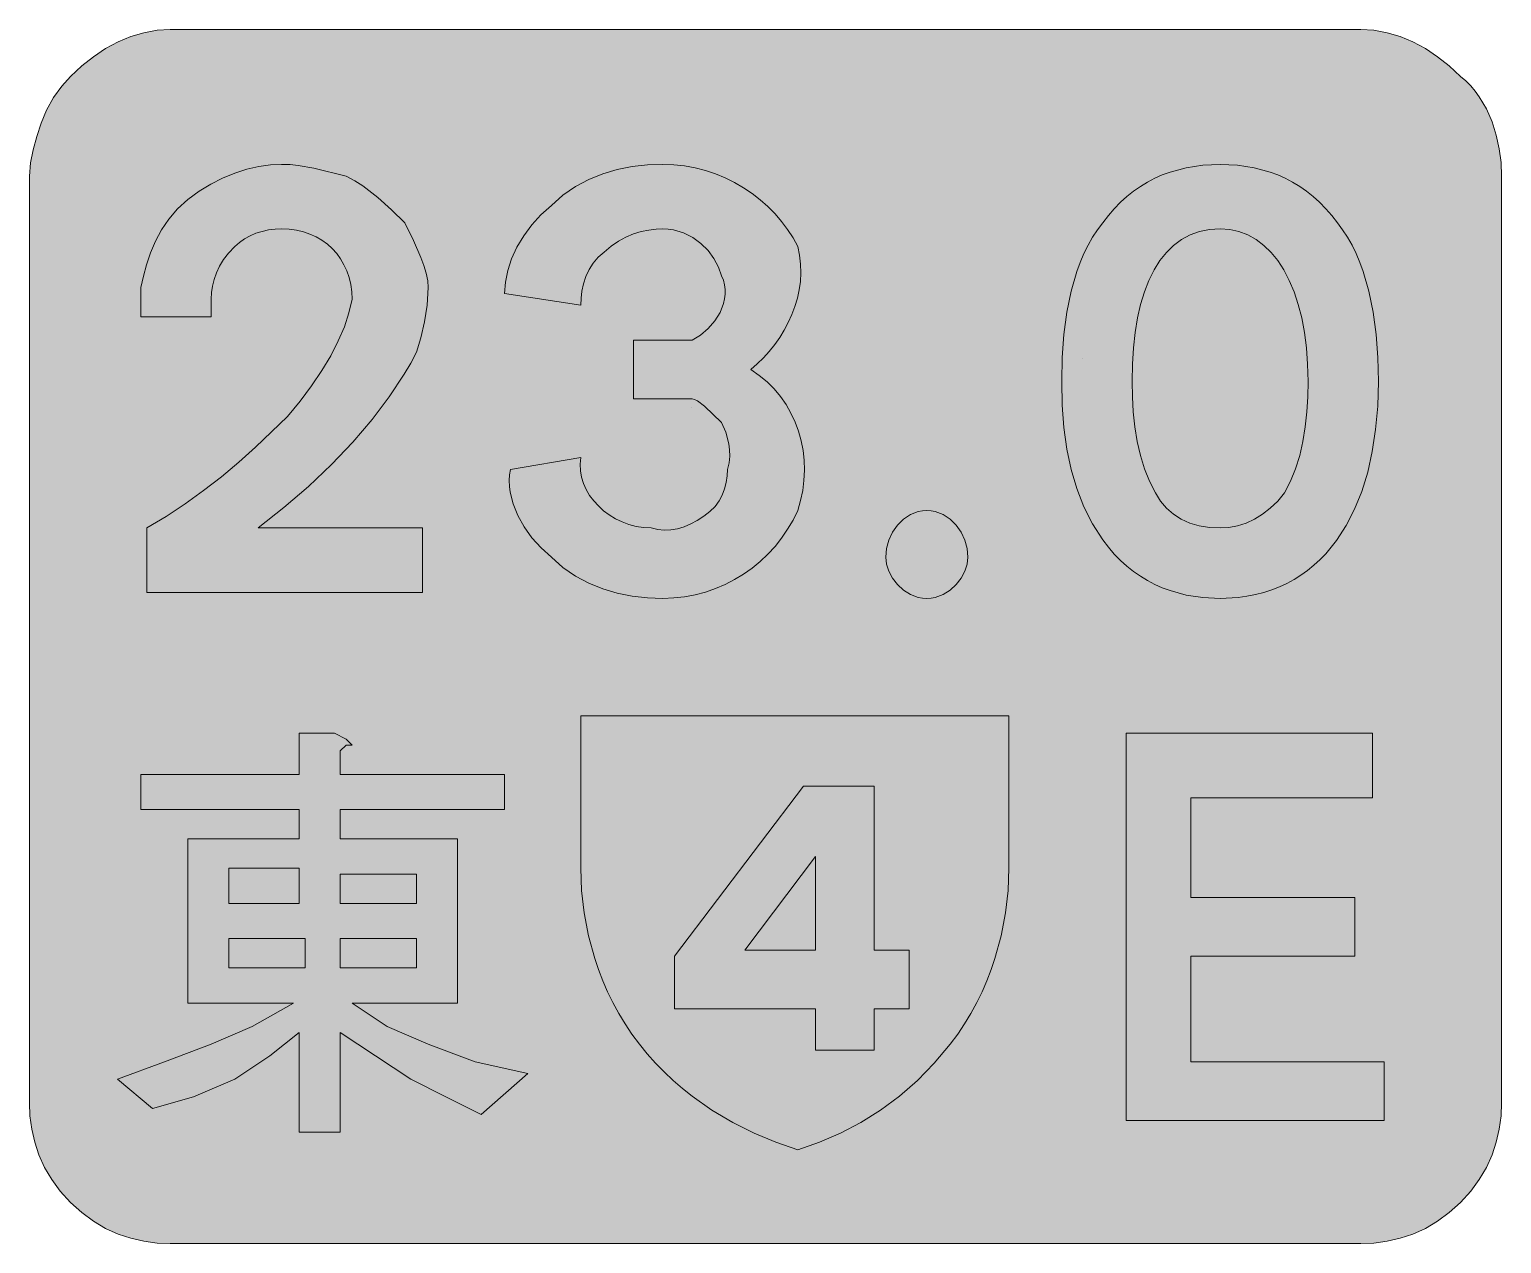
# Model space of a CAD drawing. Header units: metres. Extents: x 133 to 434, y 10 to 259.
import ezdxf

# ---------------------------------------------------------------- set-up
doc = ezdxf.new("R2010")
doc.units = ezdxf.units.M
for name, color, linetype, true_color in [('FILL_BLACK_000000', 7, 'Continuous', 0x000000), ('FILL_BLUE_0000FF', 7, 'Continuous', 0x0000ff), ('FILL_WHITE_FFFFFF', 7, 'Continuous', 0xffffff), ('FILL_YELLOW_FFFF00', 7, 'Continuous', 0xffff00), ('STROKE_WHITE_FFFFFF', 7, 'Continuous', 0xffffff)]:
    doc.layers.add(name, color=color, linetype=linetype, true_color=true_color)

msp = doc.modelspace()

# ---------------------------------------------------------------- hatches: boundary and pattern name
at = {"layer": 'FILL_BLACK_000000', "true_color": 0x000000}
h = msp.add_hatch(color=7, dxfattribs=at)
h.dxf.hatch_style = 1
h.paths.add_polyline_path([(313.05, 58.32), (305.85, 58.32), (305.85, 49.92), (293.85, 49.92), (293.85, 58.32), (265.05, 58.32), (265.05, 69.12), (291.45, 103.92), (305.85, 103.92), (305.85, 70.32), (313.05, 70.32), (313.05, 58.32)])
h.paths.add_polyline_path([(293.85, 70.32), (293.85, 89.52), (279.45, 70.32), (293.85, 70.32)], flags=16)
at = {"layer": 'FILL_BLUE_0000FF', "true_color": 0x0000ff}
h = msp.add_hatch(color=7, dxfattribs=at)
h.dxf.hatch_style = 1
h.paths.add_polyline_path([(405.45, 258.72), (408.15, 258.55), (410.83, 258.06), (413.49, 257.26), (416.1, 256.17), (418.66, 254.79), (421.14, 253.15), (423.55, 251.26), (425.85, 249.12), (426.93, 248.18), (427.93, 247.16), (428.85, 246.07), (429.69, 244.92), (431.14, 242.45), (432.3, 239.82), (433.17, 237.07), (433.78, 234.27), (434.14, 231.47), (434.25, 228.72), (434.25, 39.12), (434.14, 36.42), (433.78, 33.74), (433.17, 31.08), (432.3, 28.47), (431.14, 25.91), (429.69, 23.43), (427.93, 21.02), (425.85, 18.72), (423.55, 16.64), (421.14, 14.88), (418.66, 13.43), (416.1, 12.27), (413.49, 11.4), (410.83, 10.79), (408.15, 10.43), (405.45, 10.32), (161.85, 10.32), (159.15, 10.43), (156.47, 10.79), (153.81, 11.4), (151.2, 12.27), (148.64, 13.43), (146.16, 14.88), (143.75, 16.64), (141.45, 18.72), (139.37, 21.02), (137.61, 23.43), (136.16, 25.91), (135, 28.47), (134.13, 31.08), (133.52, 33.74), (133.16, 36.42), (133.05, 39.12), (133.05, 228.72), (133.26, 231.42), (133.8, 234.12), (134.57, 236.82), (135.45, 239.52), (136.56, 242.2), (138, 244.77), (139.67, 247.11), (141.45, 249.12), (143.75, 251.26), (146.16, 253.15), (148.64, 254.79), (151.2, 256.17), (153.81, 257.26), (156.47, 258.06), (159.15, 258.55), (161.85, 258.72), (405.45, 258.72)])
at = {"layer": 'FILL_WHITE_FFFFFF', "true_color": 0xffffff}
h = msp.add_hatch(color=7, dxfattribs=at)
h.dxf.hatch_style = 1
h.paths.add_polyline_path([(155.85, 199.92), (155.85, 205.92), (156.36, 208.22), (157.01, 210.59), (157.83, 212.99), (158.85, 215.37), (160.09, 217.7), (161.59, 219.93), (163.36, 222.01), (165.45, 223.92), (167.75, 225.61), (170.14, 227.07), (172.58, 228.31), (175.05, 229.32), (177.52, 230.11), (179.96, 230.67), (182.35, 231.01), (184.65, 231.12), (186.4, 231.07), (188.06, 230.91), (191.25, 230.37), (197.85, 228.72), (199.6, 227.77), (201.24, 226.71), (204.3, 224.37), (207.13, 221.8), (209.85, 219.12), (211.61, 215.54), (213.15, 212.07), (213.76, 210.41), (214.24, 208.83), (214.54, 207.32), (214.65, 205.92), (214.44, 202.34), (213.9, 198.87), (213.13, 195.63), (212.25, 192.72), (211.06, 190.46), (209.73, 188.17), (206.68, 183.55), (203.16, 178.9), (199.2, 174.27), (194.85, 169.69), (190.14, 165.21), (185.13, 160.88), (179.85, 156.72), (213.45, 156.72), (213.45, 143.52), (157.05, 143.52), (157.05, 156.72), (161.04, 159.08), (164.93, 161.63), (168.69, 164.36), (172.35, 167.22), (175.89, 170.2), (179.33, 173.26), (185.85, 179.52), (188.44, 182.67), (190.78, 185.8), (192.87, 188.91), (194.7, 191.97), (196.24, 194.98), (197.49, 197.91), (198.43, 200.77), (199.05, 203.52), (198.98, 205.07), (198.78, 206.55), (198.44, 207.97), (197.98, 209.31), (197.4, 210.58), (196.71, 211.77), (195.91, 212.87), (195, 213.87), (194, 214.78), (192.9, 215.58), (191.71, 216.27), (190.44, 216.85), (189.1, 217.31), (187.68, 217.65), (186.2, 217.85), (184.65, 217.92), (183.3, 217.86), (181.97, 217.69), (180.66, 217.41), (179.4, 217.02), (178.19, 216.51), (177.06, 215.89), (176, 215.16), (175.05, 214.32), (173.81, 212.97), (172.78, 211.62), (171.95, 210.27), (171.3, 208.92), (170.82, 207.57), (170.49, 206.22), (170.31, 204.87), (170.25, 203.52), (170.25, 199.92), (155.85, 199.92)])
h = msp.add_hatch(color=7, dxfattribs=at)
h.dxf.hatch_style = 1
h.paths.add_polyline_path([(256.65, 183.12), (256.65, 195.12), (266.25, 195.12), (267.45, 195.12), (268.65, 195.12), (270.38, 196.18), (271.95, 197.52), (273.29, 199.09), (274.35, 200.82), (275.07, 202.67), (275.29, 203.61), (275.4, 204.57), (275.4, 205.53), (275.28, 206.47), (275.03, 207.41), (274.65, 208.32), (274.04, 210.11), (273.11, 211.84), (271.91, 213.47), (270.45, 214.92), (268.77, 216.15), (266.89, 217.09), (264.84, 217.7), (263.76, 217.86), (262.65, 217.92), (261.25, 217.86), (259.76, 217.68), (258.22, 217.35), (256.65, 216.87), (255.08, 216.22), (253.54, 215.39), (252.05, 214.36), (250.65, 213.12), (249.41, 212.11), (248.38, 210.93), (247.55, 209.6), (246.9, 208.17), (246.42, 206.69), (246.09, 205.19), (245.91, 203.72), (245.85, 202.32), (230.25, 204.72), (230.42, 207.02), (230.91, 209.39), (231.71, 211.79), (232.8, 214.17), (234.18, 216.5), (235.82, 218.73), (237.71, 220.81), (239.85, 222.72), (242.21, 224.8), (244.76, 226.56), (247.49, 228.01), (250.35, 229.17), (253.33, 230.04), (256.39, 230.65), (259.5, 231.01), (262.65, 231.12), (264.88, 231.04), (267.08, 230.79), (269.24, 230.39), (271.35, 229.84), (273.4, 229.16), (275.39, 228.34), (277.31, 227.39), (279.15, 226.32), (280.91, 225.14), (282.57, 223.85), (284.14, 222.47), (285.6, 220.99), (286.95, 219.44), (288.18, 217.8), (289.28, 216.09), (290.25, 214.32), (290.62, 212.52), (290.82, 210.73), (290.87, 208.94), (290.78, 207.18), (290.54, 205.43), (290.17, 203.71), (289.67, 202.02), (289.05, 200.37), (288.32, 198.76), (287.48, 197.2), (286.55, 195.69), (285.53, 194.24), (284.42, 192.85), (283.23, 191.53), (281.97, 190.29), (280.65, 189.12), (282.38, 187.93), (283.97, 186.6), (285.41, 185.16), (286.71, 183.61), (287.86, 181.96), (288.86, 180.22), (289.7, 178.4), (290.4, 176.52), (290.94, 174.58), (291.33, 172.6), (291.55, 170.58), (291.62, 168.53), (291.52, 166.47), (291.26, 164.41), (290.84, 162.36), (290.25, 160.32), (289.28, 158.34), (288.18, 156.45), (286.95, 154.65), (285.6, 152.95), (284.14, 151.36), (282.57, 149.88), (280.91, 148.51), (279.15, 147.27), (277.31, 146.15), (275.39, 145.17), (273.4, 144.32), (271.35, 143.61), (269.24, 143.06), (267.08, 142.65), (264.88, 142.4), (262.65, 142.32), (259.5, 142.43), (256.39, 142.79), (253.33, 143.4), (250.35, 144.27), (247.49, 145.43), (244.76, 146.88), (242.21, 148.64), (239.85, 150.72), (237.72, 152.63), (235.84, 154.71), (234.24, 156.94), (232.95, 159.27), (232, 161.65), (231.41, 164.05), (231.27, 165.24), (231.22, 166.42), (231.28, 167.58), (231.45, 168.72), (245.85, 171.12), (245.72, 169.77), (245.78, 168.43), (246.01, 167.12), (246.41, 165.83), (246.97, 164.59), (247.66, 163.4), (248.5, 162.27), (249.45, 161.22), (250.52, 160.25), (251.69, 159.38), (252.95, 158.61), (254.29, 157.96), (255.7, 157.43), (257.17, 157.04), (258.69, 156.8), (260.25, 156.72), (261.6, 156.38), (262.95, 156.25), (264.3, 156.32), (265.65, 156.57), (267, 156.99), (268.35, 157.56), (269.7, 158.28), (271.05, 159.12), (272.29, 160.07), (273.32, 161.13), (274.15, 162.26), (274.8, 163.47), (275.28, 164.73), (275.61, 166.04), (275.79, 167.37), (275.85, 168.72), (276.19, 170.07), (276.34, 171.4), (276.31, 172.71), (276.15, 173.97), (275.51, 176.31), (274.65, 178.32), (271.2, 181.62), (269.76, 182.71), (269.15, 183.01), (268.65, 183.12), (256.65, 183.12)])
h = msp.add_hatch(color=7, dxfattribs=at)
h.dxf.hatch_style = 1
h.paths.add_polyline_path([(344.72, 196.34), (345.33, 200.87), (346.2, 205.17), (347.36, 209.18), (348.04, 211.07), (348.81, 212.88), (349.65, 214.59), (350.57, 216.2), (351.57, 217.71), (352.65, 219.12), (353.8, 220.64), (355.01, 222.05), (356.27, 223.35), (357.58, 224.54), (358.94, 225.63), (360.35, 226.61), (361.8, 227.49), (363.3, 228.27), (364.84, 228.95), (366.42, 229.54), (369.69, 230.43), (373.11, 230.95), (376.65, 231.12), (380.19, 230.95), (383.61, 230.43), (386.88, 229.54), (388.46, 228.95), (390, 228.27), (391.5, 227.49), (392.95, 226.61), (394.36, 225.63), (395.72, 224.54), (397.03, 223.35), (398.29, 222.05), (399.5, 220.64), (400.65, 219.12), (401.73, 217.71), (402.73, 216.2), (403.65, 214.59), (404.49, 212.88), (405.26, 211.07), (405.94, 209.18), (407.1, 205.17), (407.97, 200.87), (408.58, 196.34), (408.94, 191.61), (409.05, 186.72), (408.91, 181.67), (408.49, 176.89), (407.81, 172.37), (406.86, 168.14), (405.64, 164.19), (404.18, 160.54), (402.46, 157.2), (400.5, 154.17), (398.3, 151.46), (397.11, 150.24), (395.87, 149.09), (394.56, 148.03), (393.2, 147.06), (391.79, 146.17), (390.32, 145.38), (388.79, 144.67), (387.22, 144.05), (385.58, 143.53), (383.9, 143.1), (382.16, 142.76), (380.38, 142.52), (376.65, 142.32), (373.11, 142.49), (369.69, 143.01), (366.42, 143.9), (364.84, 144.49), (363.3, 145.17), (361.8, 145.95), (360.35, 146.83), (358.94, 147.81), (357.58, 148.9), (356.27, 150.09), (355.01, 151.39), (353.8, 152.8), (352.65, 154.32), (350.57, 157.58), (348.81, 161.07), (347.36, 164.78), (346.2, 168.72), (345.33, 172.88), (344.72, 177.27), (344.36, 181.88), (344.25, 186.72), (344.36, 191.61), (344.72, 196.34)])
h.paths.add_polyline_path([(380.23, 157.17), (381.99, 157.73), (383.7, 158.52), (385.36, 159.53), (386.94, 160.77), (388.45, 162.23), (389.85, 163.92), (391.09, 166.28), (392.12, 168.83), (392.95, 171.56), (393.6, 174.42), (394.08, 177.4), (394.41, 180.46), (394.59, 183.57), (394.65, 186.72), (394.57, 190.23), (394.32, 193.57), (393.91, 196.73), (393.36, 199.69), (392.65, 202.46), (391.8, 205.03), (390.82, 207.38), (389.7, 209.52), (388.46, 211.43), (387.09, 213.11), (385.61, 214.55), (384.02, 215.74), (382.32, 216.69), (380.52, 217.37), (378.63, 217.78), (376.65, 217.92), (374.47, 217.78), (372.43, 217.37), (370.53, 216.69), (368.78, 215.74), (367.16, 214.55), (365.68, 213.11), (364.35, 211.43), (363.15, 209.52), (362.1, 207.38), (361.18, 205.03), (360.41, 202.46), (359.78, 199.69), (359.28, 196.73), (358.93, 193.57), (358.72, 190.23), (358.65, 186.72), (358.71, 183.57), (358.89, 180.46), (359.22, 177.4), (359.7, 174.42), (360.35, 171.56), (361.18, 168.83), (362.21, 166.28), (363.45, 163.92), (364.46, 162.23), (365.68, 160.77), (367.1, 159.53), (368.7, 158.52), (370.47, 157.73), (372.39, 157.17), (374.46, 156.83), (376.65, 156.72), (378.45, 156.83), (380.23, 157.17)], flags=16)
h = msp.add_hatch(color=7, dxfattribs=at)
h.dxf.hatch_style = 1
h.paths.add_polyline_path([(324.89, 149.33), (324.41, 147.89), (323.66, 146.48), (322.65, 145.17), (321.42, 144.03), (319.99, 143.13), (318.39, 142.53), (317.54, 142.37), (316.65, 142.32), (315.76, 142.37), (314.91, 142.53), (313.31, 143.13), (311.88, 144.03), (310.65, 145.17), (309.64, 146.48), (308.89, 147.89), (308.41, 149.33), (308.25, 150.72), (308.41, 152.51), (308.89, 154.24), (309.64, 155.87), (310.65, 157.32), (311.88, 158.55), (313.31, 159.49), (314.91, 160.1), (315.76, 160.26), (316.65, 160.32), (317.54, 160.26), (318.39, 160.1), (319.99, 159.49), (321.42, 158.55), (322.65, 157.32), (323.66, 155.87), (324.41, 154.24), (324.89, 152.51), (325.05, 150.72), (324.89, 149.33)])
h = msp.add_hatch(color=7, dxfattribs=at)
h.dxf.hatch_style = 1
h.paths.add_polyline_path([(196.65, 111.12), (196.65, 106.32), (230.25, 106.32), (230.25, 99.12), (196.65, 99.12), (196.65, 93.12), (220.65, 93.12), (220.65, 59.52), (199.05, 59.52), (206.25, 54.72), (214.65, 51.12), (224.25, 47.52), (235.05, 45.12), (225.45, 36.72), (218.25, 40.32), (211.05, 43.92), (203.85, 48.72), (196.65, 53.52), (196.65, 33.12), (188.25, 33.12), (188.25, 53.52), (182.25, 48.72), (175.05, 43.92), (166.65, 40.32), (158.25, 37.92), (151.05, 43.92), (160.65, 47.52), (170.25, 51.12), (178.65, 54.72), (187.05, 59.52), (165.45, 59.52), (165.45, 93.12), (188.25, 93.12), (188.25, 99.12), (155.85, 99.12), (155.85, 106.32), (188.25, 106.32), (188.25, 114.72), (195.45, 114.72), (197.85, 113.52), (199.05, 112.32), (197.85, 112.32), (196.65, 111.12)])
h.paths.add_polyline_path([(188.25, 79.92), (188.25, 87.12), (173.85, 87.12), (173.85, 79.92), (188.25, 79.92)], flags=16)
h.paths.add_polyline_path([(196.65, 66.72), (212.25, 66.72), (212.25, 72.72), (196.65, 72.72), (196.65, 66.72)], flags=16)
h.paths.add_polyline_path([(196.65, 85.92), (196.65, 79.92), (212.25, 79.92), (212.25, 85.92), (196.65, 85.92)], flags=16)
h.paths.add_polyline_path([(189.45, 72.72), (173.85, 72.72), (173.85, 66.72), (189.45, 66.72), (189.45, 72.72)], flags=16)
h = msp.add_hatch(color=7, dxfattribs=at)
h.dxf.hatch_style = 1
h.paths.add_polyline_path([(357.45, 114.72), (407.85, 114.72), (407.85, 101.52), (370.65, 101.52), (370.65, 81.12), (404.25, 81.12), (404.25, 69.12), (370.65, 69.12), (370.65, 47.52), (410.25, 47.52), (410.25, 35.52), (357.45, 35.52), (357.45, 114.72)])
at = {"layer": 'FILL_YELLOW_FFFF00', "true_color": 0xffff00}
h = msp.add_hatch(color=7, dxfattribs=at)
h.dxf.hatch_style = 1
h.paths.add_polyline_path([(285.76, 31.04), (281.31, 32.89), (276.94, 35.09), (272.7, 37.62), (268.63, 40.49), (266.67, 42.05), (264.77, 43.69), (262.93, 45.42), (261.16, 47.24), (259.47, 49.14), (257.85, 51.12), (256.33, 53.17), (254.92, 55.28), (253.62, 57.42), (252.43, 59.61), (251.34, 61.84), (250.36, 64.09), (249.48, 66.37), (248.7, 68.67), (247.43, 73.3), (246.54, 77.95), (246.02, 82.57), (245.85, 87.12), (245.85, 118.32), (333.45, 118.32), (333.45, 87.12), (333.28, 82.57), (332.76, 77.95), (331.87, 73.3), (330.6, 68.67), (329.82, 66.37), (328.94, 64.09), (327.96, 61.84), (326.87, 59.61), (325.68, 57.42), (324.38, 55.28), (322.97, 53.17), (321.45, 51.12), (318.19, 47.24), (314.72, 43.69), (311.05, 40.49), (307.2, 37.62), (303.18, 35.09), (299.01, 32.89), (294.69, 31.04), (290.25, 29.52), (285.76, 31.04)])

# ---------------------------------------------------------------- linework, layer by layer
at = {"layer": 'FILL_BLACK_000000', "lineweight": 0, "true_color": 0x000000}
for points in [[(313.05, 58.32), (305.85, 58.32), (305.85, 49.92), (293.85, 49.92), (293.85, 58.32), (265.05, 58.32), (265.05, 69.12), (291.45, 103.92), (305.85, 103.92), (305.85, 70.32), (313.05, 70.32)], [(293.85, 70.32), (293.85, 89.52), (279.45, 70.32)]]:
    msp.add_lwpolyline(points, close=True, dxfattribs=at)
at = {"layer": 'FILL_BLUE_0000FF', "lineweight": 0, "true_color": 0x0000ff}
msp.add_lwpolyline([(405.45, 258.72), (408.15, 258.55), (410.83, 258.06), (413.49, 257.26), (416.1, 256.17), (418.66, 254.79), (421.14, 253.15), (423.55, 251.26), (425.85, 249.12), (426.93, 248.18), (427.93, 247.16), (428.85, 246.07), (429.69, 244.92), (431.14, 242.45), (432.3, 239.82), (433.17, 237.07), (433.78, 234.27), (434.14, 231.47), (434.25, 228.72), (434.25, 39.12), (434.14, 36.42), (433.78, 33.74), (433.17, 31.08), (432.3, 28.47), (431.14, 25.91), (429.69, 23.43), (427.93, 21.02), (425.85, 18.72), (423.55, 16.64), (421.14, 14.88), (418.66, 13.43), (416.1, 12.27), (413.49, 11.4), (410.83, 10.79), (408.15, 10.43), (405.45, 10.32), (161.85, 10.32), (159.15, 10.43), (156.47, 10.79), (153.81, 11.4), (151.2, 12.27), (148.64, 13.43), (146.16, 14.88), (143.75, 16.64), (141.45, 18.72), (139.37, 21.02), (137.61, 23.43), (136.16, 25.91), (135, 28.47), (134.13, 31.08), (133.52, 33.74), (133.16, 36.42), (133.05, 39.12), (133.05, 228.72), (133.26, 231.42), (133.8, 234.12), (134.57, 236.82), (135.45, 239.52), (136.56, 242.2), (138, 244.77), (139.67, 247.11), (141.45, 249.12), (143.75, 251.26), (146.16, 253.15), (148.64, 254.79), (151.2, 256.17), (153.81, 257.26), (156.47, 258.06), (159.15, 258.55), (161.85, 258.72)], close=True, dxfattribs=at)
at = {"layer": 'FILL_WHITE_FFFFFF', "lineweight": 0, "true_color": 0xffffff}
for points in [[(155.85, 199.92), (155.85, 205.92), (156.36, 208.22), (157.01, 210.59), (157.83, 212.99), (158.85, 215.37), (160.09, 217.7), (161.59, 219.93), (163.36, 222.01), (165.45, 223.92), (167.75, 225.61), (170.14, 227.07), (172.58, 228.31), (175.05, 229.32), (177.52, 230.11), (179.96, 230.67), (182.35, 231.01), (184.65, 231.12), (186.4, 231.07), (188.06, 230.91), (191.25, 230.37), (197.85, 228.72), (199.6, 227.77), (201.24, 226.71), (204.3, 224.37), (207.13, 221.8), (209.85, 219.12), (211.61, 215.54), (213.15, 212.07), (213.76, 210.41), (214.24, 208.83), (214.54, 207.32), (214.65, 205.92), (214.44, 202.34), (213.9, 198.87), (213.13, 195.63), (212.25, 192.72), (211.06, 190.46), (209.73, 188.17), (206.68, 183.55), (203.16, 178.9), (199.2, 174.27), (194.85, 169.69), (190.14, 165.21), (185.13, 160.88), (179.85, 156.72), (213.45, 156.72), (213.45, 143.52), (157.05, 143.52), (157.05, 156.72), (161.04, 159.08), (164.93, 161.63), (168.69, 164.36), (172.35, 167.22), (175.89, 170.2), (179.33, 173.26), (185.85, 179.52), (188.44, 182.67), (190.78, 185.8), (192.87, 188.91), (194.7, 191.97), (196.24, 194.98), (197.49, 197.91), (198.43, 200.77), (199.05, 203.52), (198.98, 205.07), (198.78, 206.55), (198.44, 207.97), (197.98, 209.31), (197.4, 210.58), (196.71, 211.77), (195.91, 212.87), (195, 213.87), (194, 214.78), (192.9, 215.58), (191.71, 216.27), (190.44, 216.85), (189.1, 217.31), (187.68, 217.65), (186.2, 217.85), (184.65, 217.92), (183.3, 217.86), (181.97, 217.69), (180.66, 217.41), (179.4, 217.02), (178.19, 216.51), (177.06, 215.89), (176, 215.16), (175.05, 214.32), (173.81, 212.97), (172.78, 211.62), (171.95, 210.27), (171.3, 208.92), (170.82, 207.57), (170.49, 206.22), (170.31, 204.87), (170.25, 203.52), (170.25, 199.92)], [(256.65, 183.12), (256.65, 195.12), (266.25, 195.12), (267.45, 195.12), (268.65, 195.12), (270.38, 196.18), (271.95, 197.52), (273.29, 199.09), (274.35, 200.82), (275.07, 202.67), (275.29, 203.61), (275.4, 204.57), (275.4, 205.53), (275.28, 206.47), (275.03, 207.41), (274.65, 208.32), (274.04, 210.11), (273.11, 211.84), (271.91, 213.47), (270.45, 214.92), (268.77, 216.15), (266.89, 217.09), (264.84, 217.7), (263.76, 217.86), (262.65, 217.92), (261.25, 217.86), (259.76, 217.68), (258.22, 217.35), (256.65, 216.87), (255.08, 216.22), (253.54, 215.39), (252.05, 214.36), (250.65, 213.12), (249.41, 212.11), (248.38, 210.93), (247.55, 209.6), (246.9, 208.17), (246.42, 206.69), (246.09, 205.19), (245.91, 203.72), (245.85, 202.32), (230.25, 204.72), (230.42, 207.02), (230.91, 209.39), (231.71, 211.79), (232.8, 214.17), (234.18, 216.5), (235.82, 218.73), (237.71, 220.81), (239.85, 222.72), (242.21, 224.8), (244.76, 226.56), (247.49, 228.01), (250.35, 229.17), (253.33, 230.04), (256.39, 230.65), (259.5, 231.01), (262.65, 231.12), (264.88, 231.04), (267.08, 230.79), (269.24, 230.39), (271.35, 229.84), (273.4, 229.16), (275.39, 228.34), (277.31, 227.39), (279.15, 226.32), (280.91, 225.14), (282.57, 223.85), (284.14, 222.47), (285.6, 220.99), (286.95, 219.44), (288.18, 217.8), (289.28, 216.09), (290.25, 214.32), (290.62, 212.52), (290.82, 210.73), (290.87, 208.94), (290.78, 207.18), (290.54, 205.43), (290.17, 203.71), (289.67, 202.02), (289.05, 200.37), (288.32, 198.76), (287.48, 197.2), (286.55, 195.69), (285.53, 194.24), (284.42, 192.85), (283.23, 191.53), (281.97, 190.29), (280.65, 189.12), (282.38, 187.93), (283.97, 186.6), (285.41, 185.16), (286.71, 183.61), (287.86, 181.96), (288.86, 180.22), (289.7, 178.4), (290.4, 176.52), (290.94, 174.58), (291.33, 172.6), (291.55, 170.58), (291.62, 168.53), (291.52, 166.47), (291.26, 164.41), (290.84, 162.36), (290.25, 160.32), (289.28, 158.34), (288.18, 156.45), (286.95, 154.65), (285.6, 152.95), (284.14, 151.36), (282.57, 149.88), (280.91, 148.51), (279.15, 147.27), (277.31, 146.15), (275.39, 145.17), (273.4, 144.32), (271.35, 143.61), (269.24, 143.06), (267.08, 142.65), (264.88, 142.4), (262.65, 142.32), (259.5, 142.43), (256.39, 142.79), (253.33, 143.4), (250.35, 144.27), (247.49, 145.43), (244.76, 146.88), (242.21, 148.64), (239.85, 150.72), (237.72, 152.63), (235.84, 154.71), (234.24, 156.94), (232.95, 159.27), (232, 161.65), (231.41, 164.05), (231.27, 165.24), (231.22, 166.42), (231.28, 167.58), (231.45, 168.72), (245.85, 171.12), (245.72, 169.77), (245.78, 168.43), (246.01, 167.12), (246.41, 165.83), (246.97, 164.59), (247.66, 163.4), (248.5, 162.27), (249.45, 161.22), (250.52, 160.25), (251.69, 159.38), (252.95, 158.61), (254.29, 157.96), (255.7, 157.43), (257.17, 157.04), (258.69, 156.8), (260.25, 156.72), (261.6, 156.38), (262.95, 156.25), (264.3, 156.32), (265.65, 156.57), (267, 156.99), (268.35, 157.56), (269.7, 158.28), (271.05, 159.12), (272.29, 160.07), (273.32, 161.13), (274.15, 162.26), (274.8, 163.47), (275.28, 164.73), (275.61, 166.04), (275.79, 167.37), (275.85, 168.72), (276.19, 170.07), (276.34, 171.4), (276.31, 172.71), (276.15, 173.97), (275.51, 176.31), (274.65, 178.32), (271.2, 181.62), (269.76, 182.71), (269.15, 183.01), (268.65, 183.12)], [(344.72, 196.34), (345.33, 200.87), (346.2, 205.17), (347.36, 209.18), (348.04, 211.07), (348.81, 212.88), (349.65, 214.59), (350.57, 216.2), (351.57, 217.71), (352.65, 219.12), (353.8, 220.64), (355.01, 222.05), (356.27, 223.35), (357.58, 224.54), (358.94, 225.63), (360.35, 226.61), (361.8, 227.49), (363.3, 228.27), (364.84, 228.95), (366.42, 229.54), (369.69, 230.43), (373.11, 230.95), (376.65, 231.12), (380.19, 230.95), (383.61, 230.43), (386.88, 229.54), (388.46, 228.95), (390, 228.27), (391.5, 227.49), (392.95, 226.61), (394.36, 225.63), (395.72, 224.54), (397.03, 223.35), (398.29, 222.05), (399.5, 220.64), (400.65, 219.12), (401.73, 217.71), (402.73, 216.2), (403.65, 214.59), (404.49, 212.88), (405.26, 211.07), (405.94, 209.18), (407.1, 205.17), (407.97, 200.87), (408.58, 196.34), (408.94, 191.61), (409.05, 186.72), (408.91, 181.67), (408.49, 176.89), (407.81, 172.37), (406.86, 168.14), (405.64, 164.19), (404.18, 160.54), (402.46, 157.2), (400.5, 154.17), (398.3, 151.46), (397.11, 150.24), (395.87, 149.09), (394.56, 148.03), (393.2, 147.06), (391.79, 146.17), (390.32, 145.38), (388.79, 144.67), (387.22, 144.05), (385.58, 143.53), (383.9, 143.1), (382.16, 142.76), (380.38, 142.52), (376.65, 142.32), (373.11, 142.49), (369.69, 143.01), (366.42, 143.9), (364.84, 144.49), (363.3, 145.17), (361.8, 145.95), (360.35, 146.83), (358.94, 147.81), (357.58, 148.9), (356.27, 150.09), (355.01, 151.39), (353.8, 152.8), (352.65, 154.32), (350.57, 157.58), (348.81, 161.07), (347.36, 164.78), (346.2, 168.72), (345.33, 172.88), (344.72, 177.27), (344.36, 181.88), (344.25, 186.72), (344.36, 191.61)], [(380.23, 157.17), (381.99, 157.73), (383.7, 158.52), (385.36, 159.53), (386.94, 160.77), (388.45, 162.23), (389.85, 163.92), (391.09, 166.28), (392.12, 168.83), (392.95, 171.56), (393.6, 174.42), (394.08, 177.4), (394.41, 180.46), (394.59, 183.57), (394.65, 186.72), (394.57, 190.23), (394.32, 193.57), (393.91, 196.73), (393.36, 199.69), (392.65, 202.46), (391.8, 205.03), (390.82, 207.38), (389.7, 209.52), (388.46, 211.43), (387.09, 213.11), (385.61, 214.55), (384.02, 215.74), (382.32, 216.69), (380.52, 217.37), (378.63, 217.78), (376.65, 217.92), (374.47, 217.78), (372.43, 217.37), (370.53, 216.69), (368.78, 215.74), (367.16, 214.55), (365.68, 213.11), (364.35, 211.43), (363.15, 209.52), (362.1, 207.38), (361.18, 205.03), (360.41, 202.46), (359.78, 199.69), (359.28, 196.73), (358.93, 193.57), (358.72, 190.23), (358.65, 186.72), (358.71, 183.57), (358.89, 180.46), (359.22, 177.4), (359.7, 174.42), (360.35, 171.56), (361.18, 168.83), (362.21, 166.28), (363.45, 163.92), (364.46, 162.23), (365.68, 160.77), (367.1, 159.53), (368.7, 158.52), (370.47, 157.73), (372.39, 157.17), (374.46, 156.83), (376.65, 156.72), (378.45, 156.83)], [(324.89, 149.33), (324.41, 147.89), (323.66, 146.48), (322.65, 145.17), (321.42, 144.03), (319.99, 143.13), (318.39, 142.53), (317.54, 142.37), (316.65, 142.32), (315.76, 142.37), (314.91, 142.53), (313.31, 143.13), (311.88, 144.03), (310.65, 145.17), (309.64, 146.48), (308.89, 147.89), (308.41, 149.33), (308.25, 150.72), (308.41, 152.51), (308.89, 154.24), (309.64, 155.87), (310.65, 157.32), (311.88, 158.55), (313.31, 159.49), (314.91, 160.1), (315.76, 160.26), (316.65, 160.32), (317.54, 160.26), (318.39, 160.1), (319.99, 159.49), (321.42, 158.55), (322.65, 157.32), (323.66, 155.87), (324.41, 154.24), (324.89, 152.51), (325.05, 150.72)], [(196.65, 111.12), (196.65, 106.32), (230.25, 106.32), (230.25, 99.12), (196.65, 99.12), (196.65, 93.12), (220.65, 93.12), (220.65, 59.52), (199.05, 59.52), (206.25, 54.72), (214.65, 51.12), (224.25, 47.52), (235.05, 45.12), (225.45, 36.72), (218.25, 40.32), (211.05, 43.92), (203.85, 48.72), (196.65, 53.52), (196.65, 33.12), (188.25, 33.12), (188.25, 53.52), (182.25, 48.72), (175.05, 43.92), (166.65, 40.32), (158.25, 37.92), (151.05, 43.92), (160.65, 47.52), (170.25, 51.12), (178.65, 54.72), (187.05, 59.52), (165.45, 59.52), (165.45, 93.12), (188.25, 93.12), (188.25, 99.12), (155.85, 99.12), (155.85, 106.32), (188.25, 106.32), (188.25, 114.72), (195.45, 114.72), (197.85, 113.52), (199.05, 112.32), (197.85, 112.32)], [(357.45, 114.72), (407.85, 114.72), (407.85, 101.52), (370.65, 101.52), (370.65, 81.12), (404.25, 81.12), (404.25, 69.12), (370.65, 69.12), (370.65, 47.52), (410.25, 47.52), (410.25, 35.52), (357.45, 35.52)], [(188.25, 79.92), (188.25, 87.12), (173.85, 87.12), (173.85, 79.92)], [(196.65, 85.92), (196.65, 79.92), (212.25, 79.92), (212.25, 85.92)], [(189.45, 72.72), (173.85, 72.72), (173.85, 66.72), (189.45, 66.72)], [(196.65, 66.72), (212.25, 66.72), (212.25, 72.72), (196.65, 72.72)]]:
    msp.add_lwpolyline(points, close=True, dxfattribs=at)
at = {"layer": 'FILL_YELLOW_FFFF00', "lineweight": 0, "true_color": 0xffff00}
msp.add_lwpolyline([(285.76, 31.04), (281.31, 32.89), (276.94, 35.09), (272.7, 37.62), (268.63, 40.49), (266.67, 42.05), (264.77, 43.69), (262.93, 45.42), (261.16, 47.24), (259.47, 49.14), (257.85, 51.12), (256.33, 53.17), (254.92, 55.28), (253.62, 57.42), (252.43, 59.61), (251.34, 61.84), (250.36, 64.09), (249.48, 66.37), (248.7, 68.67), (247.43, 73.3), (246.54, 77.95), (246.02, 82.57), (245.85, 87.12), (245.85, 118.32), (333.45, 118.32), (333.45, 87.12), (333.28, 82.57), (332.76, 77.95), (331.87, 73.3), (330.6, 68.67), (329.82, 66.37), (328.94, 64.09), (327.96, 61.84), (326.87, 59.61), (325.68, 57.42), (324.38, 55.28), (322.97, 53.17), (321.45, 51.12), (318.19, 47.24), (314.72, 43.69), (311.05, 40.49), (307.2, 37.62), (303.18, 35.09), (299.01, 32.89), (294.69, 31.04), (290.25, 29.52)], close=True, dxfattribs=at)
at = {"layer": 'STROKE_WHITE_FFFFFF', "lineweight": 0, "true_color": 0xffffff}
for points in [[(348.45, 191.36), (348.45, 191.36)], [(348.45, 191.36), (348.45, 191.36)], [(348.45, 191.36), (348.45, 191.36)], [(348.45, 191.36), (348.45, 191.36)], [(348.45, 191.36), (348.45, 191.36)], [(344.25, 186.72), (344.25, 186.72)], [(268.45, 181.36), (268.45, 181.36)]]:
    msp.add_lwpolyline(points, dxfattribs=at)

doc.saveas('drawing.dxf')
